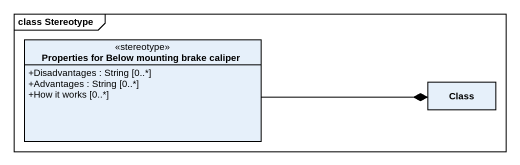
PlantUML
@startuml
mainframe class Stereotype
hide circle
hide empty members
skinparam classAttributeIconSize 0
class "Properties for Below mounting brake caliper" as Properties_for_Below <<stereotype>> {
  +Disadvantages : String [0..*]
  +Advantages : String [0..*]
  +How it works [0..*]
}
class "Class" as Class_
Properties_for_Below -right-* Class_
@enduml
